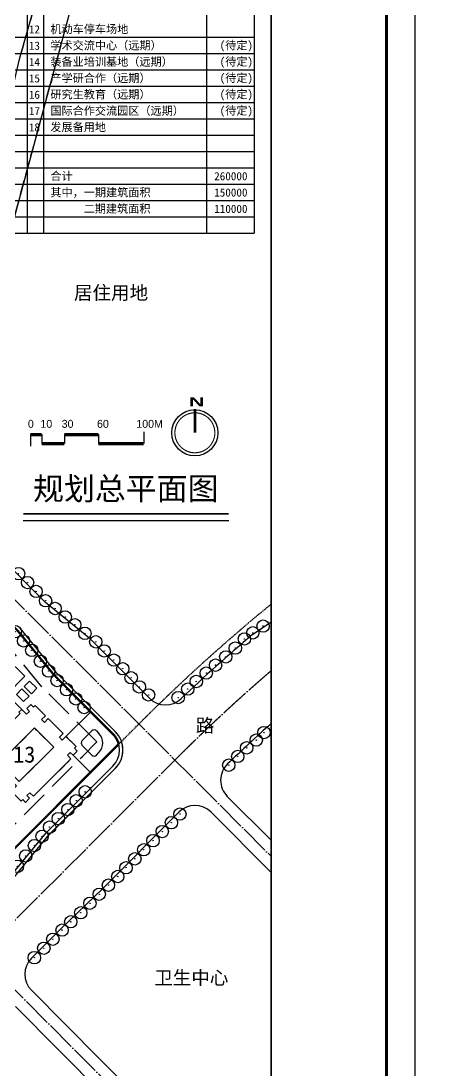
# Model space of a CAD drawing. Extents: x 38883873 to 41204444, y -39183004 to -36939090.
# Drawn here: x 40021309 to 40392078, y -38689187 to -37764092 of the extents above; entities that cross this region are included whole.
import ezdxf
from ezdxf.enums import TextEntityAlignment as Align

# ---------------------------------------------------------------- set-up
doc = ezdxf.new("R2010")
doc.units = 0
doc.header["$LTSCALE"] = 1000
doc.header["$MEASUREMENT"] = 0
for name, pattern in [('CENT', [15, 13, -1, 0, -1]), ('DASH', [0.35, 0.25, -0.1]), ('DASHEDX2', [1.5, 1, -0.5])]:
    doc.linetypes.add(name, pattern=pattern)
for name, color, linetype in [('00禁止开口段', 30, 'CONTINUOUS'), ('A-FACE', 4, 'CONTINUOUS'), ('LH', 104, 'CONTINUOUS'), ('PUB_TEXT', 4, 'CONTINUOUS'), ('PUB_TITLE', 7, 'CONTINUOUS'), ('ROAD-GREENLINE', 3, 'DASHEDX2'), ('TEXT', 7, 'CONTINUOUS'), ('TK', 7, 'CONTINUOUS'), ('TREE1', 62, 'CONTINUOUS'), ('W', 5, 'CONTINUOUS'), ('人行道', 251, 'CONTINUOUS'), ('华谏图框', 4, 'CONTINUOUS'), ('现状河道', 151, 'CONTINUOUS'), ('立面1', 131, 'CONTINUOUS'), ('等高线', 250, 'DASH'), ('范围', 7, 'CONTINUOUS'), ('道路中心线', 5, 'CENT')]:
    doc.layers.add(name, color=color, linetype=linetype)
doc.styles.add('-黑体', font='SIMHEI.TTF')
doc.styles.add('HRHZ', font='SIMHEI.TTF')
doc.styles.add('ROMANTIC', font='rom_____.pfb', dxfattribs={"width": 0.8, "height": 20})
doc.styles.add('大数字', font='ARIBLK.TTF')

# ---------------------------------------------------------------- blocks, each defined once
blk = doc.blocks.new('A$C50150841')
at = {"layer": 'TK'}
for p, q in [((2.22, 10.35), (12.22, 10.35)), ((2.22, 10.35), (2.22, 0)), ((12.22, 10.35), (12.22, 2.43)), ((32.22, 10.35), (32.22, 2.43)), ((32.22, 10.35), (62.22, 10.35)), ((62.22, 10.35), (62.22, 2.43)), ((102.22, 12.77), (102.22, 2.43))]:
    blk.add_line(p, q, dxfattribs=at)
at = {"layer": 'TK', "const_width": 3}
for points in [[(2.22, 10.35), (12.22, 10.35)], [(32.22, 10.35), (62.22, 10.35)], [(12.22, 2.43), (32.22, 2.43)], [(62.22, 2.43), (102.22, 2.43)]]:
    blk.add_lwpolyline(points, dxfattribs=at)
at = {"layer": 'TK', "style": 'ROMANTIC'}
for s, p in [('0', (0, 16.3)), ('10', (11.1, 16.3)), ('30', (29.83, 16.3)), ('60', (61.04, 16.3)), ('100M', (95.73, 16.3))]:
    blk.add_text(s, height=7, dxfattribs=at).set_placement(p)
blk = doc.blocks.new('N')
at = {"layer": 'TK', "const_width": 6}
blk.add_lwpolyline([(0, 52.1), (0, 0)], dxfattribs=at)
at = {"layer": 'TK', "const_width": 2.4}
blk.add_lwpolyline([(-44.1, 0, 1), (44.1, 0, 1)], format="xyb", close=True, dxfattribs=at)
at = {"layer": 'TK'}
blk.add_circle((0, 0), 50.8, dxfattribs=at)
at = {"layer": 'TK', "style": '大数字', "width": 1.5}
blk.add_text('N', height=20, dxfattribs=at).set_placement((-13.3, 58.4))
blk = doc.blocks.new('suh')
at = {"layer": '立面1', "linetype": 'DASH', "ltscale": 30}
for points in [[(1028860, 497215), (1037747, 488284), (1042638, 493151), (1060836, 474862), (1055945, 469995), (1064833, 461064), (1066321, 462545), (1068720, 460135), (1072335, 463732), (1069937, 466142), (1072488, 468681), (1075663, 465492), (1108837, 498502), (1105663, 501692), (1108215, 504231), (1110613, 501821), (1114228, 505418), (1111830, 507828), (1113319, 509310), (1104431, 518241), (1101135, 514961), (1098596, 517513), (1101892, 520793), (1088772, 533978), (1085476, 530698), (1082937, 533250), (1086233, 536530), (1077346, 545461), (1075857, 543980), (1073459, 546390), (1069844, 542793), (1072242, 540383), (1069690, 537844), (1065458, 542097), (1062906, 539557), (1063964, 538494), (1033341, 508023), (1036516, 504833), (1033964, 502294), (1031565, 504704), (1027950, 501107), (1030348, 498697), (1028860, 497215)], [(1046250, 495475), (1063179, 478463), (1093589, 508722), (1076660, 525735), (1046250, 495475)]]:
    blk.add_lwpolyline(points, dxfattribs=at)
blk = doc.blocks.new('sdihi')
at = {"layer": '现状河道', "linetype": 'DASH', "ltscale": 50}
for points in [[(41878336, -39038113), (41908102, -38992495), (42021709, -38801593), (42048629, -38759764), (42054582, -38748359), (42082859, -38699270), (42201077, -38493736), (42218027, -38469775, 0.0655866), (42257715, -38394406, 0.0396637), (42276603, -38327312), (42305346, -38205349), (42347214, -38058028), (42382881, -37923619), (42467274, -37614872)], [(42110551, -39232996), (41915160, -39072336, -0.3704711), (41908653, -39035113), (42216721, -38517121), (42276586, -38418515, 0.0701513), (42287603, -38392857), (42347712, -38171793), (42390437, -38008618), (42500784, -37614872)]]:
    blk.add_lwpolyline(points, format="xyb", dxfattribs=at)
blk = doc.blocks.new('7')
at = {"layer": 'TREE1', "linetype": 'ByBlock'}
blk.add_circle((0, 0), 3.64, dxfattribs=at)
at = {"layer": 'TREE1', "linetype": 'Continuous', "ltscale": 10}
blk.add_circle((0, 0), 0.121, dxfattribs=at)
blk = doc.blocks.new('sppw')
at = {"layer": '立面1', "linetype": 'Continuous', "lineweight": -3, "ltscale": 10}
for p, q in [((39905637, -38214437), (39892909, -38227165)), ((40012622, -38321422), (39905637, -38214437)), ((39999894, -38334150), (39892878, -38227134)), ((39968074, -38302330), (39980802, -38289603)), ((39953225, -38295966), (39957468, -38291724)), ((39978681, -38321422), (39953225, -38295966)), ((39970196, -38304452), (39982924, -38291724)), ((39972317, -38306573), (39985045, -38293845)), ((39974438, -38308694), (39987166, -38295966)), ((39976560, -38310816), (39989288, -38298088)), ((39978681, -38312937), (39991409, -38300209)), ((39980802, -38315058), (39993530, -38302330)), ((39982924, -38317180), (39995651, -38304452)), ((39985045, -38319301), (39997773, -38306573)), ((39987166, -38321422), (39999894, -38308694)), ((39989288, -38323544), (40002015, -38310816)), ((39991409, -38325665), (40004137, -38312937)), ((39993530, -38327786), (40006258, -38315058)), ((39995651, -38329908), (40008379, -38317180)), ((39997773, -38332029), (40010501, -38319301)), ((39999894, -38334150), (40012622, -38321422)), ((40024699, -38341985), (40008379, -38325665)), ((40008782, -38357902), (40024699, -38341985)), ((40017267, -38357902), (40022044, -38353125)), ((40028408, -38359489), (40022044, -38353125)), ((40024165, -38351004), (40028942, -38346227)), ((40030529, -38357368), (40024165, -38351004)), ((40028942, -38346227), (40035306, -38352591)), ((40030529, -38357368), (40035306, -38352591)), ((40022085, -38371205), (40008782, -38357902)), ((40023631, -38364266), (40017267, -38357902)), ((40023631, -38364266), (40028408, -38359489)), ((39993071, -38377773), (40005280, -38390043))]:
    blk.add_line(p, q, dxfattribs=at)
for centre, major_axis, start_param, end_param in [((39905922, -38227353), (-3728, 3728), 3.9269908, 10.2101761), ((39938376, -38361727), (-41369, 39212), 3.6148747, 4.6856357)]:
    blk.add_ellipse(centre, major_axis=major_axis, ratio=1, start_param=start_param, end_param=end_param, dxfattribs=at)

msp = doc.modelspace()

# ---------------------------------------------------------------- linework, layer by layer
at = {"layer": '00禁止开口段', "const_width": 1000}
msp.add_lwpolyline([(39973380, -38561498), (40012744, -38522135), (40046177, -38481630), (40104554, -38423253, 0.4142136), (40104554, -38390727), (40053012, -38339184), (40020438, -38299547)], format="xyb", dxfattribs=at)
at = {"layer": 'A-FACE', "linetype": 'Continuous'}
for p, q in [((39954844, -38188691), (40042931, -38276778)), ((40134635, -38361411), (40082607, -38309382)), ((40104554, -38390727), (40052908, -38339081)), ((40046076, -38481731), (40104554, -38423253)), ((40242123, -38486576), (40203394, -38447848)), ((40160769, -38461791), (40093452, -38529107)), ((40242123, -38514861), (40189053, -38461791)), ((40056287, -38564859), (40030512, -38590633)), ((40030477, -38618882), (40157520, -38746557)), ((40016405, -38633095), (40143343, -38760664))]:
    msp.add_line(p, q, dxfattribs=at)
for points in [[(40082607, -38309382), (40042931, -38276778)], [(40225552, -38305228), (40242123, -38294068)], [(40053104, -38339297), (40020500, -38299622)], [(40012835, -38522024), (40046268, -38481520)], [(40056287, -38564859), (40093452, -38529107)]]:
    msp.add_lwpolyline(points, dxfattribs=at)
for centre, radius, start, end in [((41218929, -39475454), 1535000, 130.327144, 133.487823), ((40148777, -38347269), 20000, 225, 313.487823), ((40088290, -38406990), 23000, 315, 45), ((41218929, -39475454), 1465000, 131.817636, 133.868462), ((40217537, -38433706), 20000, 133.868462, 225), ((40174911, -38475933), 20000, 45, 135), ((40044654, -38604775), 20000, 135, 224.857943)]:
    msp.add_arc(centre, radius, start, end, dxfattribs=at)
at = {"layer": 'PUB_TEXT'}
for p, q in [((40026723, -37519153), (40026723, -37951153)), ((40041123, -37519153), (40041123, -37951153)), ((40185123, -37519153), (40185123, -37951153)), ((40227123, -37519153), (40227123, -37951153)), ((39840723, -37778353), (40026723, -37778353)), ((40026723, -37778353), (40227123, -37778353)), ((39826323, -37792753), (40227123, -37792753)), ((39826323, -37807153), (40227123, -37807153)), ((39840723, -37821553), (40227123, -37821553)), ((39840723, -37835953), (40227123, -37835953)), ((39826323, -37850353), (40227123, -37850353)), ((39826323, -37864753), (40227123, -37864753)), ((39840723, -37879153), (40227123, -37879153)), ((39840723, -37893553), (40227123, -37893553)), ((39840723, -37907953), (40227123, -37907953)), ((39840723, -37922353), (40227123, -37922353)), ((39840723, -37936753), (40227123, -37936753)), ((39826323, -37951153), (40227123, -37951153))]:
    msp.add_line(p, q, dxfattribs=at)
at = {"layer": 'PUB_TITLE', "linetype": 'Continuous', "const_width": 1500}
msp.add_lwpolyline([(39010623, -38937254), (40242123, -38937254), (40242123, -37206254), (39010623, -37206254)], close=True, dxfattribs=at)
at = {"layer": 'ROAD-GREENLINE'}
msp.add_line((39572169, -38937254), (40126449, -38382974), dxfattribs=at)
msp.add_arc((41218929, -39475454), 1545000, 129.215359, 135, dxfattribs=at)
at = {"layer": 'TEXT'}
msp.add_line((40023305, -38204700), (40204642, -38204700), dxfattribs=at)
at = {"layer": 'TEXT', "const_width": 1500}
msp.add_lwpolyline([(40023305, -38198700), (40204642, -38198700)], dxfattribs=at)
at = {"layer": 'W', "flags": 128}
for points in [[(39897113, -38118113), (39916090, -38085118), (39933040, -38061158, 0.0655866), (39972728, -37985789, 0.0396637), (39991616, -37918694), (40020359, -37796732), (40062227, -37649410), (40097894, -37515001), (40105424, -37487454)], [(39913639, -38138928), (39931734, -38108503), (39991599, -38009897, 0.0701513), (40002616, -37984239), (40062725, -37763176), (40105451, -37600000), (40136992, -37487454)]]:
    msp.add_lwpolyline(points, format="xyb", dxfattribs=at)
at = {"layer": '人行道'}
for p, q in [((40102432, -38392848), (40050787, -38341202)), ((40061058, -38395060), (40082852, -38373267)), ((40075249, -38398689), (40083734, -38390203)), ((40087977, -38390203), (40090098, -38392325)), ((40075249, -38402931), (40083734, -38411417)), ((40087977, -38411417), (40090098, -38409295)), ((40067240, -38411481), (40082591, -38426831)), ((40043955, -38479610), (40102432, -38421132))]:
    msp.add_line(p, q, dxfattribs=at)
for points in [[(40050787, -38341202), (40018183, -38301527)], [(40010521, -38520115), (40043955, -38479610)]]:
    msp.add_lwpolyline(points, dxfattribs=at)
for centre, radius, start, end in [((40437444, -37706090), 767000, 210.10706, 210.10706), ((40150696, -37835001), 454624, 214.211206, 214.211206), ((40085856, -38392325), 3000, 45, 135), ((40077370, -38400810), 3000, 135, 225.000001), ((40081613, -38400810), 12000, 315, 45), ((40088290, -38406990), 20000, 315, 45), ((40085856, -38409295), 3000, 225.000001, 315)]:
    msp.add_arc(centre, radius, start, end, dxfattribs=at)
at = {"layer": '华谏图框'}
msp.add_lwpolyline([(38883873, -39183004), (38883873, -37080504), (40368873, -37080504), (40368873, -39183004)], close=True, dxfattribs=at)
at = {"layer": '华谏图框', "const_width": 2500}
msp.add_lwpolyline([(38908873, -39158004), (40343873, -39158004), (40343873, -37143004), (38908873, -37143004)], close=True, dxfattribs=at)
at = {"layer": '等高线', "linetype": 'Continuous', "ltscale": 10}
for points in [[(40019533, -38373744), (40022085, -38371205), (40026317, -38375458), (40028869, -38372919), (40026471, -38370509), (40030086, -38366911), (40032484, -38369321), (40033973, -38367840), (40042860, -38376772), (40039564, -38380052), (40042103, -38382604), (40045400, -38379324), (40058519, -38392509), (40055223, -38395788), (40057762, -38398340), (40061058, -38395060), (40069946, -38403992), (40069201, -38404733), (40068457, -38405473), (40070855, -38407883), (40067240, -38411481), (40064842, -38409071), (40062290, -38411610), (40065464, -38414800), (40032290, -38447810), (40029116, -38444620), (40026564, -38447160), (40028962, -38449570), (40025347, -38453167), (40022948, -38450757), (40021460, -38452238), (40012572, -38443306)], [(40002878, -38417826), (40033288, -38387567), (40050216, -38404579), (40019806, -38434839), (40002878, -38417826)]]:
    msp.add_lwpolyline(points, dxfattribs=at)
at = {"layer": '范围', "color": 1, "linetype": 'DASH', "ltscale": 50, "const_width": 2000}
msp.add_lwpolyline([(39727275, -37603786), (39309838, -37602478), (39267254, -37697480), (39215453, -37815637), (39203656, -37841696, -0.0375387), (39200633, -37850208, 0.1308835), (39198294, -37865085), (39212418, -38000000), (39219106, -38069414), (39219411, -38084620, -0.195535), (39216767, -38101984), (39156180, -38203680), (39625395, -38659790), (39748451, -38760972), (39960509, -38548914), (40086169, -38423253), (40107609, -38401814, 0.1316525), (40102432, -38392848), (40050787, -38341202), (40018183, -38301527), (39930095, -38213439, -0.2363782)], format="xyb", close=True, dxfattribs=at)
at = {"layer": '范围', "color": 1, "linetype": 'DASH', "ltscale": 100}
msp.add_lwpolyline([(39758123, -38730086), (39949902, -38538307), (40075562, -38412647), (40088290, -38399919), (40039663, -38351291), (40007058, -38311616), (39909848, -38214406, -0.234658), (39710172, -37618732), (39335954, -37617560)], format="xyb", dxfattribs=at)
at = {"layer": '道路中心线', "ltscale": 2}
for p, q in [((39581820, -38182173), (40169829, -38773104)), ((39942469, -38201065), (40242123, -38500718)), ((39635808, -38937254), (40158269, -38414793))]:
    msp.add_line(p, q, dxfattribs=at)
msp.add_arc((41218929, -39475454), 1500000, 130.632449, 135, dxfattribs=at)

# ---------------------------------------------------------------- block references
at = {"layer": 'LH', "xscale": 1500.000000000704, "yscale": 1500, "zscale": 1500, "rotation": 90.28739875665877}
for p in [(40019145, -38251466), (40027181, -38259320), (40034692, -38267174), (40043077, -38275378), (40051462, -38282185), (40060372, -38289690), (40016229, -38302650), (40068824, -38296592), (40077733, -38304097), (40225917, -38303671), (40235036, -38297746), (40023605, -38310770), (40087341, -38311603), (40218553, -38309038), (40030859, -38319066), (40094852, -38319631), (40210496, -38317088), (40038455, -38328674), (40103237, -38327660), (40193033, -38332183), (40202088, -38324886), (40045771, -38337377), (40111120, -38335360), (40184854, -38339187), (40053184, -38345762), (40118583, -38343232), (40176091, -38346580), (40061556, -38353775), (40125770, -38351379), (40133925, -38358422), (40168520, -38353227), (40069664, -38361964), (40160053, -38360774), (40077007, -38369505), (40235813, -38391594), (40220538, -38405085), (40229012, -38398274), (40212616, -38412632), (40204695, -38420363), (40070105, -38451760), (40078011, -38443860), (40062701, -38459534), (40054282, -38467496), (40161607, -38463510), (40046626, -38475019), (40146055, -38478886), (40154076, -38471034), (40039975, -38483044), (40137869, -38486901), (40033173, -38491241), (40129683, -38494916), (40025518, -38500395), (40121825, -38502931), (40018113, -38509548), (40114034, -38510842), (40098476, -38526183), (40106766, -38518513), (40090389, -38534160), (40082146, -38542147), (40074134, -38550479), (40065305, -38558484), (40057620, -38565836), (40041505, -38581776), (40049445, -38573841), (40033139, -38590136)]:
    msp.add_blockref('7', p, dxfattribs=at)
at = {"layer": 'TK'}
for name, p, xscale, yscale, zscale in [('N', (40174805, -38127238), 399.9999999068677, 400.0000000232831, 400), ('A$C50150841', (40027406, -38139153), 1000, 1000, 1000)]:
    msp.add_blockref(name, p, dxfattribs=dict(at, xscale=xscale, yscale=yscale, zscale=zscale))
at = {"layer": 'W'}
msp.add_blockref('sdihi', (-2284987, 408618), dxfattribs=at)
at = {"layer": '立面1', "linetype": 'Continuous'}
msp.add_blockref('sppw', (0, 0), dxfattribs=at)
at = {"layer": '等高线', "linetype": 'Continuous', "ltscale": 10}
msp.add_blockref('suh', (38956627, -38913302), dxfattribs=at)

# ---------------------------------------------------------------- texts
at = {"layer": 'PUB_TEXT', "style": '-黑体'}
for s, p in [('12', (40028275, -37775099)), ('机动车停车场地', (40047289, -37774930)), ('学术交流中心（远期）', (40047289, -37789330)), ('13', (40028275, -37789499)), ('14', (40028275, -37803899)), ('装备业培训基地（远期）', (40047289, -37803730)), ('15', (40028275, -37818299)), ('产学研合作（远期）', (40047289, -37818130)), ('16', (40028275, -37832699)), ('研究生教育（远期）', (40047289, -37832530)), ('17', (40028275, -37847099)), ('国际合作交流园区（远期）', (40047289, -37846930)), ('18', (40028275, -37861499)), ('发展备用地', (40047289, -37861330)), ('合计', (40047289, -37904530)), ('其中，一期建筑面积', (40047289, -37918930)), ('      二期建筑面积', (40047289, -37933330))]:
    msp.add_text(s, height=7200, rotation=0.052298, dxfattribs=at).set_placement(p)
at = {"layer": 'PUB_TEXT', "color": 2, "style": '-黑体'}
for s, height, rotation, p in [(' (待定)', 7200, 359.999995, (40191774, -37789119)), (' (待定)', 7200, 359.999995, (40191774, -37803519)), (' (待定)', 7200, 359.999995, (40191774, -37817919)), (' (待定)', 7200, 359.999995, (40191774, -37832319)), (' (待定)', 7200, 359.999995, (40191774, -37846719)), ('110000', 7200, 359.999995, (40191858, -37933369)), ('13', 14400, 0.052298, (40014445, -38418121))]:
    msp.add_text(s, height=height, rotation=rotation, dxfattribs=at).set_placement(p)
at = {"layer": 'PUB_TEXT', "color": 1, "style": '-黑体'}
for s, p in [('260000', (40191858, -37904569)), ('150000', (40191858, -37918969))]:
    msp.add_text(s, height=7200, rotation=0.052298, dxfattribs=at).set_placement(p)
at = {"layer": 'TEXT', "style": 'HRHZ'}
for s, p in [('居住用地', (40100819, -38003487)), ('卫生中心', (40171680, -38607544))]:
    msp.add_text(s, height=12000, dxfattribs=at).set_placement(p, align=Align.MIDDLE)
msp.add_text('规划总平面图', height=20000, dxfattribs=at).set_placement((40113839, -38186513), align=Align.CENTER)
msp.add_text('路', height=12000, dxfattribs=at).set_placement((40175667, -38391403))

doc.saveas('drawing.dxf')
